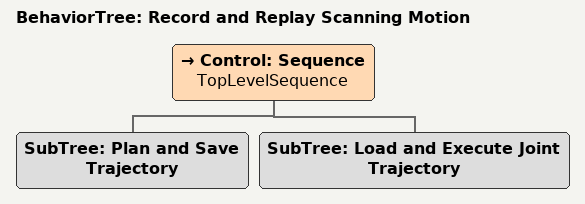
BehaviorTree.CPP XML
<?xml version='1.0' encoding='utf-8'?>
<root BTCPP_format="4" main_tree_to_execute="Record and Replay Scanning Motion">
  <BehaviorTree ID="Record and Replay Scanning Motion" _description="Build a trajectory from a series of waypoints and MTC tasks to scan the environment, then save the trajectory to disk. If the trajectory is approved, it will be saved and then executed.">
    <Control ID="Sequence" name="TopLevelSequence">
      <!--First we build the trajectory using caresian and joint-state waypoint. If the trajecotry is approved, it will be saved.-->
      <SubTree ID="Plan and Save Trajectory"/>
      <!--Next we load the saved trajectory from disk an execute it. This stage does not require motion planning-->
      <SubTree ID="Load and Execute Joint Trajectory"/>
    </Control>
  </BehaviorTree>
</root>
